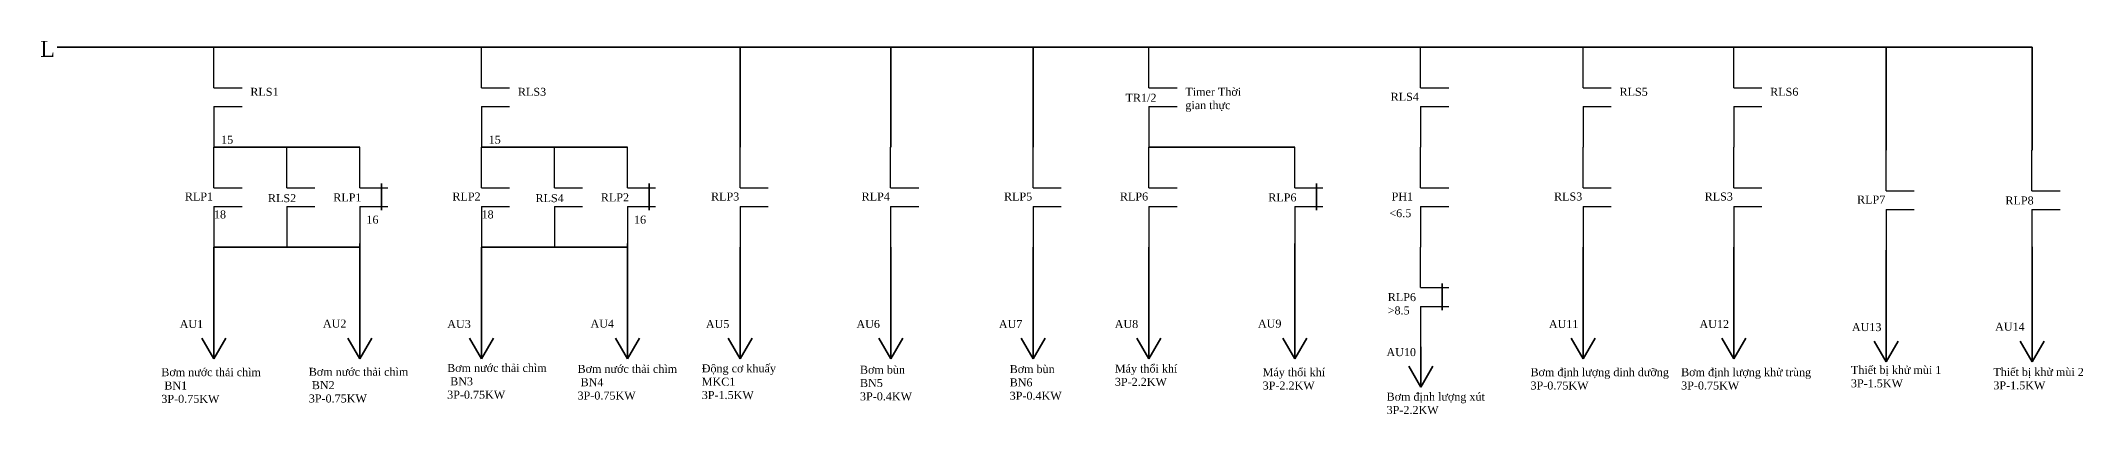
# Model space of a CAD drawing. Header units: millimetres. Extents: x 0 to 19177, y 0 to 12100.
# Drawn here: x 11152 to 11765, y 10321 to 10433 of the extents above; entities that cross this region are included whole.
import ezdxf

# ---------------------------------------------------------------- set-up
doc = ezdxf.new("R2010")
doc.units = ezdxf.units.MM
doc.header["$MEASUREMENT"] = 0
doc.layers.add('0---TBD---SD', color=2, linetype='Continuous', lineweight=25)
doc.layers.add('NetDam', color=7, linetype='Continuous', lineweight=35)
doc.layers.add('PHU KIEN', color=7, linetype='Continuous')
doc.styles.get("Standard").update_dxf_attribs({"font": 'arial.ttf'})

# ---------------------------------------------------------------- blocks, each defined once
blk = doc.blocks.new('TDM')
at = {"layer": '0---TBD---SD', "color": 7}
for p, q in [((334849, 442398), (334849, 442782)), ((334849, 442398), (335027, 442398)), ((334849, 442221), (334849, 441837)), ((334849, 442221), (335027, 442221)), ((334938, 442398), (335115, 442398)), ((334938, 442221), (335115, 442221))]:
    blk.add_line(p, q, dxfattribs=at)

msp = doc.modelspace()

# ---------------------------------------------------------------- linework, layer by layer
at = {"layer": 'NetDam', "color": 0}
for p, q in [((11156.62, 10430.77), (11449.54, 10430.77)), ((11361.6, 10400.77), (11361.6, 10430.77)), ((11406.8, 10400.77), (11406.8, 10430.77)), ((11449.54, 10400.77), (11449.54, 10430.77)), ((11449.54, 10430.77), (11565.88, 10430.77)), ((11565.88, 10430.77), (11749.37, 10430.77)), ((11705.58, 10399.85), (11705.58, 10430.77)), ((11749.37, 10399.85), (11749.37, 10430.77)), ((11203.67, 10400.77), (11247.46, 10400.77)), ((11283.99, 10400.77), (11327.78, 10400.77)), ((11484.32, 10400.77), (11528.11, 10400.77)), ((11253.95, 10389.86), (11253.95, 10381.82)), ((11334.26, 10389.86), (11334.26, 10381.82)), ((11534.59, 10389.86), (11534.59, 10381.82)), ((11203.67, 10370.77), (11203.67, 10356.41)), ((11203.67, 10370.77), (11247.46, 10370.77)), ((11247.46, 10369.75), (11247.46, 10371.79)), ((11247.46, 10370.77), (11247.46, 10356.41)), ((11283.99, 10370.77), (11283.99, 10356.41)), ((11283.99, 10370.77), (11327.78, 10370.77)), ((11327.78, 10369.75), (11327.78, 10371.79)), ((11327.78, 10370.77), (11327.78, 10356.41)), ((11361.6, 10370.77), (11361.6, 10356.41)), ((11406.8, 10370.77), (11406.8, 10356.41)), ((11449.54, 10370.77), (11449.54, 10356.41)), ((11484.32, 10370.77), (11484.32, 10356.41)), ((11528.11, 10369.75), (11528.11, 10371.79)), ((11528.11, 10370.77), (11528.11, 10356.41)), ((11614.63, 10370.77), (11614.63, 10356.41)), ((11659.84, 10370.77), (11659.84, 10356.41)), ((11705.58, 10369.85), (11705.58, 10355.49)), ((11749.37, 10368.83), (11749.37, 10370.87)), ((11749.37, 10369.85), (11749.37, 10355.49)), ((11572.37, 10359.86), (11572.37, 10351.82)), ((11203.67, 10349.21), (11203.67, 10356.41)), ((11247.46, 10349.21), (11247.46, 10356.41)), ((11283.99, 10349.21), (11283.99, 10356.41)), ((11327.78, 10349.21), (11327.78, 10356.41)), ((11361.6, 10349.21), (11361.6, 10356.41)), ((11406.8, 10349.21), (11406.8, 10356.41)), ((11449.54, 10349.21), (11449.54, 10356.41)), ((11484.32, 10349.21), (11484.32, 10356.41)), ((11528.11, 10349.21), (11528.11, 10356.41)), ((11614.63, 10349.21), (11614.63, 10356.41)), ((11659.84, 10349.21), (11659.84, 10356.41)), ((11705.58, 10348.29), (11705.58, 10355.49)), ((11749.37, 10348.29), (11749.37, 10355.49)), ((11203.67, 10337.2), (11203.67, 10349.21)), ((11247.46, 10337.2), (11247.46, 10349.21)), ((11283.99, 10337.2), (11283.99, 10349.21)), ((11327.78, 10337.2), (11327.78, 10349.21)), ((11361.6, 10337.2), (11361.6, 10349.21)), ((11406.8, 10337.2), (11406.8, 10349.21)), ((11449.54, 10337.2), (11449.54, 10349.21)), ((11484.32, 10337.2), (11484.32, 10349.21)), ((11528.11, 10337.2), (11528.11, 10349.21)), ((11614.63, 10337.2), (11614.63, 10349.21)), ((11659.84, 10337.2), (11659.84, 10349.21)), ((11705.58, 10336.28), (11705.58, 10348.29)), ((11749.37, 10336.28), (11749.37, 10348.29)), ((11203.67, 10337.2), (11200.07, 10343.44)), ((11203.67, 10337.2), (11207.28, 10343.44)), ((11247.46, 10337.2), (11243.86, 10343.44)), ((11247.46, 10337.2), (11251.07, 10343.44)), ((11283.99, 10337.2), (11280.38, 10343.44)), ((11283.99, 10337.2), (11287.59, 10343.44)), ((11327.78, 10337.2), (11324.17, 10343.44)), ((11327.78, 10337.2), (11331.38, 10343.44)), ((11361.6, 10337.2), (11358, 10343.44)), ((11361.6, 10337.2), (11365.2, 10343.44)), ((11406.8, 10337.2), (11403.2, 10343.44)), ((11406.8, 10337.2), (11410.4, 10343.44)), ((11449.54, 10337.2), (11445.93, 10343.44)), ((11449.54, 10337.2), (11453.14, 10343.44)), ((11484.32, 10337.2), (11480.72, 10343.44)), ((11484.32, 10337.2), (11487.92, 10343.44)), ((11528.11, 10337.2), (11524.51, 10343.44)), ((11528.11, 10337.2), (11531.71, 10343.44)), ((11614.63, 10337.2), (11611.03, 10343.44)), ((11614.63, 10337.2), (11618.24, 10343.44)), ((11659.84, 10337.2), (11656.24, 10343.44)), ((11659.84, 10337.2), (11663.44, 10343.44)), ((11705.58, 10336.28), (11701.98, 10342.52)), ((11705.58, 10336.28), (11709.18, 10342.52)), ((11749.37, 10336.28), (11745.77, 10342.52)), ((11749.37, 10336.28), (11752.97, 10342.52)), ((11565.88, 10328.76), (11565.88, 10340.77)), ((11565.88, 10328.76), (11562.28, 10335)), ((11565.88, 10328.76), (11569.48, 10335))]:
    msp.add_line(p, q, dxfattribs=at)

# ---------------------------------------------------------------- block references
at = {"layer": 'PHU KIEN', "color": 9, "xscale": 0.03175746545739664, "yscale": 0.03175746545739664, "zscale": 0.03175746545739664}
for p in [(569.7, -3630.86), (650.02, -3630.86), (850.35, -3630.86), (931.91, -3630.86), (980.66, -3630.86), (1025.87, -3630.86), (569.7, -3660.86), (591.6, -3660.86), (613.49, -3660.86), (650.02, -3660.86), (671.91, -3660.86), (693.81, -3660.86), (727.63, -3660.86), (772.83, -3660.86), (815.57, -3660.86), (850.35, -3660.86), (894.14, -3660.86), (931.91, -3660.86), (980.66, -3660.86), (1025.87, -3660.86), (1071.61, -3661.78), (1115.4, -3661.78), (931.91, -3690.86)]:
    msp.add_blockref('TDM', p, dxfattribs=at)

# ---------------------------------------------------------------- texts
at = {"attachment_point": 1}
for s, width, heights, insert, char_height in [('{\\fTimes New Roman|b0|i0|c0|p18;L}', 32.6648, [0], (11151.51, 10432.65), 4.8037), ('{\\fTimes New Roman|b0|i0|c0|p18;RLS1}', 32.6648, [0], (11214.6, 10418.55), 2.4018), ('{\\fTimes New Roman|b0|i0|c0|p18;RLS3}', 32.6648, [0], (11294.91, 10418.55), 2.4018), ('{\\fTimes New Roman|b0|i0|c0|p18;TR1/2}', 9.8725, [0], (11477.3, 10416.77), 2.4018), ('{\\fTimes New Roman|b0|i0|c0|p18;Timer Thời \\Pgian thực}', 32.6648, [7.44], (11495.25, 10418.55), 2.4018), ('{\\fTimes New Roman|b0|i0|c0|p18;RLS4}', 9.3418, [0], (11556.86, 10417.06), 2.4018), ('{\\fTimes New Roman|b0|i0|c0|p18;RLS5}', 32.6648, [0], (11625.56, 10418.55), 2.4018), ('{\\fTimes New Roman|b0|i0|c0|p18;RLS6}', 32.6648, [0], (11670.77, 10418.55), 2.4018), ('{\\fTimes New Roman|b0|i0|c0|p18;15}', 8.879, [0], (11205.83, 10404.21), 2.4018), ('{\\fTimes New Roman|b0|i0|c0|p18;15}', 8.879, [0], (11286.14, 10404.21), 2.4018), ('{\\fTimes New Roman|b0|i0|c0|p18;RLP1}', 9.8725, [0], (11194.95, 10387.13), 2.4018), ('{\\fTimes New Roman|b0|i0|c0|p18;RLS2}', 9.3418, [0], (11219.88, 10386.64), 2.4018), ('{\\fTimes New Roman|b0|i0|c0|p18;RLP1}', 11.3518, [0], (11239.49, 10386.87), 2.4018), ('{\\fTimes New Roman|b0|i0|c0|p18;RLP2}', 9.8725, [0], (11275.26, 10387.13), 2.4018), ('{\\fTimes New Roman|b0|i0|c0|p18;RLS4}', 9.3418, [0], (11300.19, 10386.64), 2.4018), ('{\\fTimes New Roman|b0|i0|c0|p18;RLP2}', 11.3518, [0], (11319.8, 10386.87), 2.4018), ('{\\fTimes New Roman|b0|i0|c0|p18;RLP3}', 9.8725, [0], (11352.88, 10387.13), 2.4018), ('{\\fTimes New Roman|b0|i0|c0|p18;RLP4}', 9.8725, [0], (11398.08, 10387.13), 2.4018), ('{\\fTimes New Roman|b0|i0|c0|p18;RLP5}', 13.3196, [1.53], (11440.81, 10387.13), 2.4018), ('{\\fTimes New Roman|b0|i0|c0|p18;RLP6}', 9.8725, [0], (11475.6, 10387.13), 2.4018), ('{\\fTimes New Roman|b0|i0|c0|p18;RLP6}', 11.3518, [0], (11520.13, 10386.87), 2.4018), ('{\\fTimes New Roman|b0|i0|c0|p18;PH1}', 9.8725, [0], (11557.16, 10387.13), 2.4018), ('{\\fTimes New Roman|b0|i0|c0|p18;RLS3}', 9.8725, [0], (11605.91, 10387.13), 2.4018), ('{\\fTimes New Roman|b0|i0|c0|p18;RLS3}', 9.8725, [0], (11651.12, 10387.13), 2.4018), ('{\\fTimes New Roman|b0|i0|c0|p18;RLP7}', 9.8725, [0], (11696.86, 10386.21), 2.4018), ('{\\fTimes New Roman|b0|i0|c0|p18;RLP8}', 11.3518, [0], (11741.39, 10385.95), 2.4018), ('{\\fTimes New Roman|b0|i0|c0|p18;18}', 9.9749, [0], (11203.67, 10381.75), 2.4018), ('{\\fTimes New Roman|b0|i0|c0|p18;16}', 9.6314, [0], (11249.44, 10380.19), 2.4018), ('{\\fTimes New Roman|b0|i0|c0|p18;18}', 9.9749, [0], (11283.99, 10381.75), 2.4018), ('{\\fTimes New Roman|b0|i0|c0|p18;16}', 9.6314, [0], (11329.75, 10380.19), 2.4018), ('{\\fTimes New Roman|b0|i0|c0|p18;<6.5}', 9.8725, [0], (11556.47, 10382.13), 2.4018), ('{\\fTimes New Roman|b0|i0|c0|p18;RLP6}', 11.3518, [0], (11556, 10356.94), 2.4018), ('{\\fTimes New Roman|b0|i0|c0|p18;AU1}', 32.6648, [0], (11193.39, 10348.86), 2.4018), ('{\\fTimes New Roman|b0|i0|c0|p18;AU2}', 32.6648, [0], (11236.38, 10348.99), 2.4018), ('{\\fTimes New Roman|b0|i0|c0|p18;AU3}', 32.6648, [0], (11273.71, 10348.86), 2.4018), ('{\\fTimes New Roman|b0|i0|c0|p18;AU4}', 32.6648, [0], (11316.7, 10348.99), 2.4018), ('{\\fTimes New Roman|b0|i0|c0|p18;AU5}', 32.6648, [0], (11351.32, 10348.86), 2.4018), ('{\\fTimes New Roman|b0|i0|c0|p18;AU6}', 32.6648, [0], (11396.52, 10348.86), 2.4018), ('{\\fTimes New Roman|b0|i0|c0|p18;AU7}', 32.6648, [0], (11439.26, 10348.86), 2.4018), ('{\\fTimes New Roman|b0|i0|c0|p18;AU8}', 32.6648, [0], (11474.04, 10348.86), 2.4018), ('{\\fTimes New Roman|b0|i0|c0|p18;AU9}', 32.6648, [0], (11517.03, 10348.99), 2.4018), ('{\\fTimes New Roman|b0|i0|c0|p18;>8.5}', 9.8725, [0], (11555.98, 10352.94), 2.4018), ('{\\fTimes New Roman|b0|i0|c0|p18;AU11}', 32.6648, [0], (11604.35, 10348.86), 2.4018), ('{\\fTimes New Roman|b0|i0|c0|p18;AU12}', 32.6648, [0], (11649.56, 10348.86), 2.4018), ('{\\fTimes New Roman|b0|i0|c0|p18;AU13}', 32.6648, [0], (11695.3, 10347.94), 2.4018), ('{\\fTimes New Roman|b0|i0|c0|p18;AU14}', 32.6648, [0], (11738.29, 10348.07), 2.4018), ('{\\fTimes New Roman|b0|i0|c0|p18;AU10}', 32.6648, [0], (11555.6, 10340.42), 2.4018)]:
    msp.add_mtext_dynamic_manual_height_columns(s, width=width, gutter_width=0.24, heights=heights, dxfattribs=dict(at, insert=insert, char_height=char_height))
at = {"color": 0, "char_height": 2.4018, "attachment_point": 1}
for s, width, heights, insert in [('{\\fTimes New Roman|b0|i0|c0|p18;\\C256;Bơm nước thải chìm\\P BN3\\P3P-0.75KW}', 33.0455, [16.83], (11273.67, 10335.67)), ('{\\fTimes New Roman|b0|i0|c0|p18;\\C256;Bơm nước thải chìm\\P BN4\\P3P-0.75KW}', 33.0455, [16.83], (11312.81, 10335.4)), ('{\\fTimes New Roman|b0|i0|c0|p18;\\C256;Động cơ khuấy\\PMKC1\\P3P-1.5KW}', 23.714, [12.92], (11350.09, 10335.56)), ('{\\fTimes New Roman|b0|i0|c0|p18;\\C256;Bơm bùn\\PBN5\\P3P-0.4KW}', 20.143, [16.83], (11397.58, 10335.16)), ('{\\fTimes New Roman|b0|i0|c0|p18;\\C256;Bơm bùn\\PBN6\\P3P-0.4KW}', 21.7839, [16.83], (11442.51, 10335.34)), ('{\\fTimes New Roman|b0|i0|c0|p18;\\C256;Máy thổi khí \\P3P-2.2KW}', 22.4874, [12.23], (11474.09, 10335.51)), ('{\\fTimes New Roman|b0|i0|c0|p18;\\C256;Thiết bị khử mùi 1\\P3P-1.5KW}', 28.0591, [0], (11695.01, 10335.08)), ('{\\fTimes New Roman|b0|i0|c0|p18;\\C256;Bơm nước thải chìm\\P BN1\\P3P-0.75KW}', 33.0455, [16.83], (11187.88, 10334.41)), ('{\\fTimes New Roman|b0|i0|c0|p18;\\C256;Bơm nước thải chìm\\P BN2\\P3P-0.75KW}', 33.0455, [16.83], (11232.14, 10334.52)), ('{\\fTimes New Roman|b0|i0|c0|p18;\\C256;Máy thổi khí \\P3P-2.2KW}', 24.4619, [12.63], (11518.44, 10334.41)), ('{\\fTimes New Roman|b0|i0|c0|p18;\\C256;Bơm định lượng dinh dưỡng\\P3P-0.75KW}', 40.7704, [16.83], (11598.84, 10334.41)), ('{\\fTimes New Roman|b0|i0|c0|p18;\\C256;Bơm định lượng khử trùng\\P3P-0.75KW}', 40.7704, [16.83], (11644.05, 10334.41)), ('{\\fTimes New Roman|b0|i0|c0|p18;\\C256;Thiết bị khử mùi 2\\P3P-1.5KW}', 28.0591, [0], (11737.76, 10334.47)), ('{\\fTimes New Roman|b0|i0|c0|p18;\\C256;Bơm định lượng xút\\P3P-2.2KW}', 30.7704, [12.23], (11555.65, 10327.07))]:
    msp.add_mtext_dynamic_manual_height_columns(s, width=width, gutter_width=0.24, heights=heights, dxfattribs=dict(at, insert=insert))

doc.saveas('drawing.dxf')
